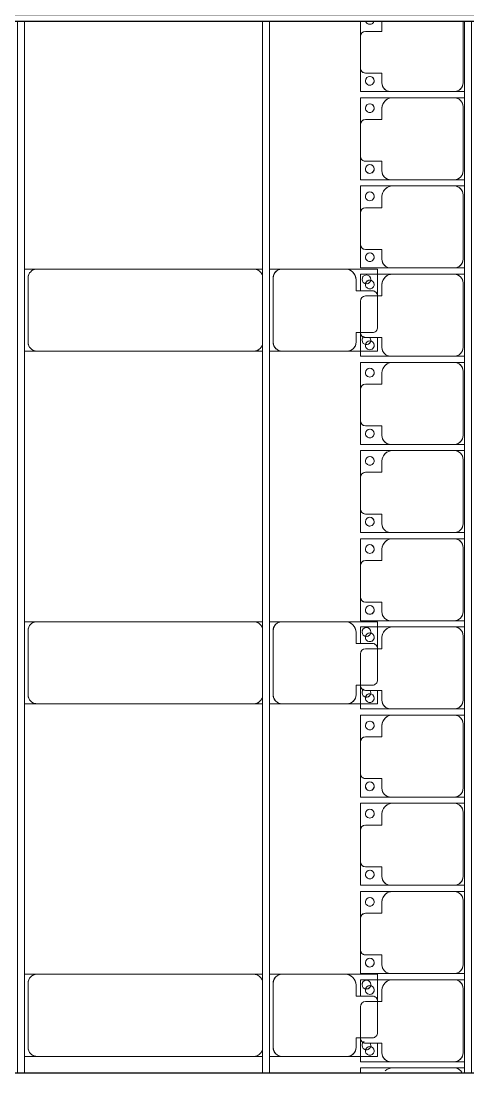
# Model space of a CAD drawing. Header units: millimetres. Extents: x -248177 to 167033, y 156986 to 268923.
# Drawn here: x -171373 to -168838, y 196419 to 202383 of the extents above; entities that cross this region are included whole.
import ezdxf

# ---------------------------------------------------------------- set-up
doc = ezdxf.new("R2010")
doc.units = ezdxf.units.MM
for name, color, linetype, lineweight in [('A-DETL-MBND', 5, 'Continuous', 9), ('A-GENM', 13, 'Continuous', 9), ('S-BEAM', 12, 'Continuous', 9)]:
    doc.layers.add(name, color=color, linetype=linetype, lineweight=lineweight)

# ---------------------------------------------------------------- blocks, each defined once
blk = doc.blocks.new('Dải phao đi lại kèm đỡ invester - DẢI PHAO ĐI LẠI-18009-BỐ TRÍ KHUNG KẾT CẤU BÈ PIN 02')
at = {"layer": 'A-DETL-MBND', "color": 8}
for p, q in [((32173.4, -729.7), (31826.3, -729.7)), ((32223.4, -721.8), (32223.4, -779.7)), ((32223.4, -721.8), (32223.4, -779.7)), ((32258.4, -779.7), (32258.4, -721.8)), ((32258.4, -779.7), (32258.4, -721.8)), ((32673.4, -729.7), (32308.4, -729.7)), ((32723.4, -721.8), (32723.4, -779.7)), ((32723.4, -721.8), (32723.4, -779.7)), ((32758.4, -779.7), (32758.4, -721.8)), ((32758.4, -779.7), (32758.4, -721.8)), ((33173.4, -729.7), (32808.4, -729.7)), ((33223.4, -721.8), (33223.4, -779.7)), ((33223.4, -721.8), (33223.4, -779.7)), ((33258.4, -779.7), (33258.4, -721.8)), ((33258.4, -779.7), (33258.4, -721.8)), ((33673.4, -729.7), (33308.4, -729.7)), ((33723.4, -721.8), (33723.4, -779.7)), ((33723.4, -721.8), (33723.4, -779.7)), ((33758.4, -779.7), (33758.4, -721.8)), ((33758.4, -779.7), (33758.4, -721.8)), ((34173.4, -729.7), (33808.4, -729.7)), ((34223.4, -721.8), (34223.4, -779.7)), ((34223.4, -721.8), (34223.4, -779.7)), ((34258.4, -779.7), (34258.4, -721.8)), ((34258.4, -779.7), (34258.4, -721.8)), ((34673.4, -729.7), (34308.4, -729.7)), ((34723.4, -721.8), (34723.4, -779.7)), ((34723.4, -721.8), (34723.4, -779.7)), ((34758.4, -779.7), (34758.4, -721.8)), ((34758.4, -779.7), (34758.4, -721.8)), ((35173.4, -729.7), (34808.4, -729.7)), ((35223.4, -721.8), (35223.4, -779.7)), ((35223.4, -721.8), (35223.4, -779.7)), ((35258.4, -779.7), (35258.4, -721.8)), ((35258.4, -779.7), (35258.4, -721.8)), ((35673.4, -729.7), (35308.4, -729.7)), ((35723.4, -721.8), (35723.4, -779.7)), ((35723.4, -721.8), (35723.4, -779.7)), ((35758.4, -779.7), (35758.4, -721.8)), ((35758.4, -779.7), (35758.4, -721.8)), ((36173.4, -729.7), (35808.4, -729.7)), ((36223.4, -721.8), (36223.4, -779.7)), ((36223.4, -721.8), (36223.4, -779.7)), ((36258.4, -779.7), (36258.4, -721.8)), ((36258.4, -779.7), (36258.4, -721.8)), ((36673.4, -729.7), (36308.4, -729.7)), ((36723.4, -721.8), (36723.4, -779.7)), ((36723.4, -721.8), (36723.4, -779.7)), ((36758.4, -779.7), (36758.4, -721.8)), ((36758.4, -779.7), (36758.4, -721.8)), ((37173.4, -729.7), (36808.4, -729.7)), ((37223.4, -721.8), (37223.4, -779.7)), ((37223.4, -721.8), (37223.4, -779.7)), ((37258.4, -779.7), (37258.4, -721.8)), ((37258.4, -779.7), (37258.4, -721.8)), ((37673.4, -729.7), (37308.4, -729.7)), ((37723.4, -721.8), (37723.4, -779.7)), ((37723.4, -721.8), (37723.4, -779.7)), ((37758.4, -779.7), (37758.4, -721.8)), ((37758.4, -779.7), (37758.4, -721.8)), ((32223.4, -1139.7), (32223.4, -779.7)), ((32258.4, -779.7), (32258.4, -1129.7)), ((32723.4, -1139.7), (32723.4, -779.7)), ((32758.4, -779.7), (32758.4, -1129.7)), ((33223.4, -1139.7), (33223.4, -779.7)), ((33258.4, -779.7), (33258.4, -1129.7)), ((33723.4, -1139.7), (33723.4, -779.7)), ((33758.4, -779.7), (33758.4, -1129.7)), ((34223.4, -1139.7), (34223.4, -779.7)), ((34258.4, -779.7), (34258.4, -1129.7)), ((34723.4, -1139.7), (34723.4, -779.7)), ((34758.4, -779.7), (34758.4, -1129.7)), ((35223.4, -1139.7), (35223.4, -779.7)), ((35258.4, -779.7), (35258.4, -1129.7)), ((35723.4, -1139.7), (35723.4, -779.7)), ((35758.4, -779.7), (35758.4, -1129.7)), ((36223.4, -1139.7), (36223.4, -779.7)), ((36258.4, -779.7), (36258.4, -1129.7)), ((36723.4, -1139.7), (36723.4, -779.7)), ((36758.4, -779.7), (36758.4, -1129.7)), ((37223.4, -1139.7), (37223.4, -779.7)), ((37258.4, -779.7), (37258.4, -1129.7)), ((37723.4, -1139.7), (37723.4, -779.7)), ((37758.4, -779.7), (37758.4, -1129.7)), ((32258.4, -1312.2), (32258.4, -1129.7)), ((32258.4, -1129.7), (32258.4, -1312.2)), ((32758.4, -1312.2), (32758.4, -1129.7)), ((32758.4, -1129.7), (32758.4, -1312.2)), ((33258.4, -1312.2), (33258.4, -1129.7)), ((33258.4, -1129.7), (33258.4, -1216.3)), ((33758.4, -1312.2), (33758.4, -1129.7)), ((33758.4, -1129.7), (33758.4, -1312.2)), ((34258.4, -1312.2), (34258.4, -1129.7)), ((34258.4, -1129.7), (34258.4, -1312.2)), ((34758.4, -1312.2), (34758.4, -1129.7)), ((34758.4, -1129.7), (34758.4, -1312.2)), ((35258.4, -1312.2), (35258.4, -1129.7)), ((35258.4, -1129.7), (35258.4, -1216.3)), ((35758.4, -1312.2), (35758.4, -1129.7)), ((35758.4, -1129.7), (35758.4, -1312.2)), ((36258.4, -1312.2), (36258.4, -1129.7)), ((36258.4, -1129.7), (36258.4, -1312.2)), ((36758.4, -1312.2), (36758.4, -1129.7)), ((36758.4, -1129.7), (36758.4, -1312.2)), ((37258.4, -1312.2), (37258.4, -1129.7)), ((37258.4, -1129.7), (37258.4, -1216.4)), ((37758.4, -1312.2), (37758.4, -1129.7)), ((37758.4, -1129.7), (37758.4, -1312.2)), ((31826.3, -1189.7), (31881.8, -1189.7)), ((31881.8, -1189.7), (31881.8, -1282.2)), ((32118.2, -1282.2), (32118.2, -1189.7)), ((32118.2, -1189.7), (32173.4, -1189.7)), ((32223.4, -1139.7), (32223.4, -1312.2)), ((32223.4, -1312.2), (32223.4, -1139.7)), ((32318.4, -1189.7), (32381.8, -1189.7)), ((32381.8, -1189.7), (32381.8, -1282.2)), ((32618.2, -1282.2), (32618.2, -1189.7)), ((32618.2, -1189.7), (32673.4, -1189.7)), ((32723.4, -1139.7), (32723.4, -1312.2)), ((32723.4, -1312.2), (32723.4, -1139.7)), ((32818.4, -1189.7), (32881.8, -1189.7)), ((32881.8, -1189.7), (32881.8, -1282.2)), ((33118.2, -1282.2), (33118.2, -1189.7)), ((33118.2, -1189.7), (33173.4, -1189.7)), ((33223.4, -1139.7), (33223.4, -1312.2)), ((33223.4, -1312.2), (33223.4, -1139.7)), ((33318.4, -1189.7), (33381.8, -1189.7)), ((33381.8, -1189.7), (33381.8, -1282.2)), ((33618.2, -1282.2), (33618.2, -1189.7)), ((33618.2, -1189.7), (33673.4, -1189.7)), ((33723.4, -1139.7), (33723.4, -1312.2)), ((33723.4, -1312.2), (33723.4, -1139.7)), ((33818.4, -1189.7), (33881.8, -1189.7)), ((33881.8, -1189.7), (33881.8, -1282.2)), ((34118.2, -1282.2), (34118.2, -1189.7)), ((34118.2, -1189.7), (34173.4, -1189.7)), ((34223.4, -1139.7), (34223.4, -1312.2)), ((34223.4, -1312.2), (34223.4, -1139.7)), ((34318.4, -1189.7), (34381.8, -1189.7)), ((34381.8, -1189.7), (34381.8, -1282.2)), ((34618.2, -1282.2), (34618.2, -1189.7)), ((34618.2, -1189.7), (34673.4, -1189.7)), ((34723.4, -1139.7), (34723.4, -1312.2)), ((34723.4, -1312.2), (34723.4, -1139.7)), ((34818.4, -1189.7), (34881.8, -1189.7)), ((34881.8, -1189.7), (34881.8, -1282.2)), ((35118.2, -1282.2), (35118.2, -1189.7)), ((35118.2, -1189.7), (35173.4, -1189.7)), ((35223.4, -1139.7), (35223.4, -1312.2)), ((35223.4, -1312.2), (35223.4, -1139.7)), ((35318.4, -1189.7), (35381.8, -1189.7)), ((35381.8, -1189.7), (35381.8, -1282.2)), ((35618.2, -1282.2), (35618.2, -1189.7)), ((35618.2, -1189.7), (35673.4, -1189.7)), ((35723.4, -1139.7), (35723.4, -1312.2)), ((35723.4, -1312.2), (35723.4, -1139.7)), ((35818.4, -1189.7), (35881.8, -1189.7)), ((35881.8, -1189.7), (35881.8, -1282.2)), ((36118.2, -1282.2), (36118.2, -1189.7)), ((36118.2, -1189.7), (36173.4, -1189.7)), ((36223.4, -1139.7), (36223.4, -1312.2)), ((36223.4, -1312.2), (36223.4, -1139.7)), ((36318.4, -1189.7), (36381.8, -1189.7)), ((36381.8, -1189.7), (36381.8, -1282.2)), ((36618.2, -1282.2), (36618.2, -1189.7)), ((36618.2, -1189.7), (36673.4, -1189.7)), ((36723.4, -1139.7), (36723.4, -1312.2)), ((36723.4, -1312.2), (36723.4, -1139.7)), ((36818.4, -1189.7), (36881.8, -1189.7)), ((36881.8, -1189.7), (36881.8, -1282.2)), ((37118.2, -1282.2), (37118.2, -1189.7)), ((37118.2, -1189.7), (37173.4, -1189.7)), ((37223.4, -1139.7), (37223.4, -1312.2)), ((37223.4, -1312.2), (37223.4, -1139.7)), ((37318.4, -1189.7), (37381.8, -1189.7)), ((37381.8, -1189.7), (37381.8, -1282.2)), ((37618.2, -1282.2), (37618.2, -1189.7)), ((37618.2, -1189.7), (37673.4, -1189.7)), ((37723.4, -1139.7), (37723.4, -1312.2)), ((37723.4, -1312.2), (37723.4, -1139.7)), ((33258.4, -1233.3), (33258.4, -1269)), ((35258.4, -1233.9), (35258.4, -1270.6)), ((37258.4, -1234.4), (37258.4, -1272.2)), ((37258.4, -1300.5), (37258.4, -1311.5)), ((31911.8, -1312.2), (31826.3, -1312.2)), ((31826.3, -1312.2), (31911.8, -1312.2)), ((31911.8, -1312.2), (32088.2, -1312.2)), ((32223.4, -1312.2), (32088.2, -1312.2)), ((32088.2, -1312.2), (32223.4, -1312.2)), ((32411.8, -1312.2), (32258.4, -1312.2)), ((32258.4, -1312.2), (32411.8, -1312.2)), ((32411.8, -1312.2), (32588.2, -1312.2)), ((32723.4, -1312.2), (32588.2, -1312.2)), ((32588.2, -1312.2), (32723.4, -1312.2)), ((32911.8, -1312.2), (32758.4, -1312.2)), ((32758.4, -1312.2), (32911.8, -1312.2)), ((32911.8, -1312.2), (33088.2, -1312.2)), ((33223.4, -1312.2), (33088.2, -1312.2)), ((33088.2, -1312.2), (33223.4, -1312.2)), ((33353, -1312.2), (33258.4, -1312.2)), ((33284, -1312.2), (33296.9, -1312.2)), ((33318.3, -1312.2), (33333.8, -1312.2)), ((33411.8, -1312.2), (33588.2, -1312.2)), ((33723.4, -1312.2), (33589.5, -1312.2)), ((33598.6, -1312.2), (33615.8, -1312.2)), ((33631.9, -1312.2), (33645.3, -1312.2)), ((33693.6, -1312.2), (33723.4, -1312.2)), ((33911.8, -1312.2), (33758.4, -1312.2)), ((33758.4, -1312.2), (33911.8, -1312.2)), ((33911.8, -1312.2), (34088.2, -1312.2)), ((34223.4, -1312.2), (34088.2, -1312.2)), ((34088.2, -1312.2), (34223.4, -1312.2)), ((34411.8, -1312.2), (34258.4, -1312.2)), ((34258.4, -1312.2), (34411.8, -1312.2)), ((34411.8, -1312.2), (34588.2, -1312.2)), ((34723.4, -1312.2), (34588.2, -1312.2)), ((34588.2, -1312.2), (34714.3, -1312.2)), ((34911.8, -1312.2), (34758.4, -1312.2)), ((34758.4, -1312.2), (34911.8, -1312.2)), ((34911.8, -1312.2), (35088.2, -1312.2)), ((35223.4, -1312.2), (35088.2, -1312.2)), ((35088.2, -1312.2), (35223.4, -1312.2)), ((35352.2, -1312.2), (35258.4, -1312.2)), ((35283.1, -1312.2), (35296.1, -1312.2)), ((35317.5, -1312.2), (35333, -1312.2)), ((35411.8, -1312.2), (35588.2, -1312.2)), ((35723.4, -1312.2), (35588.6, -1312.2)), ((35597.8, -1312.2), (35611.8, -1312.2)), ((35631, -1312.2), (35644.4, -1312.2)), ((35692.8, -1312.2), (35723.4, -1312.2)), ((35911.8, -1312.2), (35758.4, -1312.2)), ((35758.4, -1312.2), (35911.8, -1312.2)), ((35911.8, -1312.2), (36088.2, -1312.2)), ((36223.4, -1312.2), (36088.2, -1312.2)), ((36088.2, -1312.2), (36223.4, -1312.2)), ((36411.8, -1312.2), (36258.4, -1312.2)), ((36258.4, -1312.2), (36411.8, -1312.2)), ((36411.8, -1312.2), (36588.2, -1312.2)), ((36723.4, -1312.2), (36588.2, -1312.2)), ((36588.2, -1312.2), (36723.4, -1312.2)), ((36911.8, -1312.2), (36758.4, -1312.2)), ((36758.4, -1312.2), (36911.8, -1312.2)), ((36911.8, -1312.2), (37088.2, -1312.2)), ((37223.4, -1312.2), (37088.2, -1312.2)), ((37088.2, -1312.2), (37223.4, -1312.2)), ((37351.4, -1312.2), (37258.4, -1312.2)), ((37282.3, -1312.2), (37295.2, -1312.2)), ((37316.7, -1312.2), (37332.2, -1312.2)), ((37411.8, -1312.2), (37588.2, -1312.2)), ((37723.4, -1312.2), (37588.2, -1312.2)), ((37597, -1312.2), (37614.1, -1312.2)), ((37630.2, -1312.2), (37643.6, -1312.2)), ((37692, -1312.2), (37723.4, -1312.2)), ((37786.3, -1312.2), (37758.4, -1312.2)), ((37758.4, -1312.2), (37786.3, -1312.2))]:
    blk.add_line(p, q, dxfattribs=at)
for centre, radius, start, end in [((32173.4, -779.7), 50, 360, 90), ((32173.4, -779.7), 50, 15, 90), ((32308.4, -779.7), 50, 90, 180), ((32308.4, -779.7), 50, 90, 165), ((32673.4, -779.7), 50, 0, 90), ((32673.4, -779.7), 50, 15, 90), ((32808.4, -779.7), 50, 90, 180), ((32808.4, -779.7), 50, 90, 165), ((33173.4, -779.7), 50, 360, 90), ((33173.4, -779.7), 50, 15, 90), ((33308.4, -779.7), 50, 90, 180), ((33308.4, -779.7), 50, 90, 165), ((33673.4, -779.7), 50, 360, 90), ((33673.4, -779.7), 50, 15, 90), ((33808.4, -779.7), 50, 90, 180), ((33808.4, -779.7), 50, 90, 165), ((34173.4, -779.7), 50, 0, 90), ((34173.4, -779.7), 50, 15, 90), ((34308.4, -779.7), 50, 90, 180), ((34308.4, -779.7), 50, 90, 165), ((34673.4, -779.7), 50, 0, 90), ((34673.4, -779.7), 50, 15, 90), ((34808.4, -779.7), 50, 90, 180), ((34808.4, -779.7), 50, 90, 165), ((35173.4, -779.7), 50, 360, 90), ((35173.4, -779.7), 50, 15, 90), ((35308.4, -779.7), 50, 90, 180), ((35308.4, -779.7), 50, 90, 165), ((35673.4, -779.7), 50, 360, 90), ((35673.4, -779.7), 50, 15, 90), ((35808.4, -779.7), 50, 90, 180), ((35808.4, -779.7), 50, 90, 165), ((36173.4, -779.7), 50, 360, 90), ((36173.4, -779.7), 50, 15, 90), ((36308.4, -779.7), 50, 90, 180), ((36308.4, -779.7), 50, 90, 165), ((36673.4, -779.7), 50, 360, 90), ((36673.4, -779.7), 50, 15, 90), ((36808.4, -779.7), 50, 90, 180), ((36808.4, -779.7), 50, 90, 165), ((37173.4, -779.7), 50, 360, 90), ((37173.4, -779.7), 50, 15, 90), ((37308.4, -779.7), 50, 90, 180), ((37308.4, -779.7), 50, 90, 165), ((37673.4, -779.7), 50, 360, 90), ((37673.4, -779.7), 50, 15, 90), ((37808.4, -779.7), 50, 120, 180), ((37808.4, -779.7), 50, 120, 165), ((32318.4, -1129.7), 60, 180, 270), ((32818.4, -1129.7), 60, 180, 270), ((33318.4, -1129.7), 60, 180, 270), ((33818.4, -1129.7), 60, 180, 270), ((34318.4, -1129.7), 60, 180, 270), ((34818.4, -1129.7), 60, 180, 270), ((35318.4, -1129.7), 60, 180, 270), ((35818.4, -1129.7), 60, 180, 270), ((36318.4, -1129.7), 60, 180, 270), ((36818.4, -1129.7), 60, 180, 270), ((37318.4, -1129.7), 60, 180, 270), ((37818.4, -1129.7), 60, 180, 225), ((32173.4, -1139.7), 50, 270, 360), ((32173.4, -1139.7), 50, 270, 345), ((32318.4, -1129.7), 60, 210, 270), ((32673.4, -1139.7), 50, 270, 0), ((32673.4, -1139.7), 50, 270, 345), ((32818.4, -1129.7), 60, 210, 270), ((33173.4, -1139.7), 50, 270, 360), ((33173.4, -1139.7), 50, 270, 345), ((33318.4, -1129.7), 60, 210, 270), ((33673.4, -1139.7), 50, 270, 360), ((33673.4, -1139.7), 50, 270, 345), ((33818.4, -1129.7), 60, 210, 268.37263), ((34173.4, -1139.7), 50, 270, 0), ((34173.4, -1139.7), 50, 270, 345), ((34318.4, -1129.7), 60, 210, 270), ((34673.4, -1139.7), 50, 270, 360), ((34673.4, -1139.7), 50, 270, 345), ((34818.4, -1129.7), 60, 210, 270), ((35173.4, -1139.7), 50, 270, 360), ((35173.4, -1139.7), 50, 270, 345), ((35318.4, -1129.7), 60, 210, 270), ((35673.4, -1139.7), 50, 270, 0), ((35673.4, -1139.7), 50, 270, 345), ((35818.4, -1129.7), 60, 210, 270), ((36173.4, -1139.7), 50, 270, 0), ((36173.4, -1139.7), 50, 270, 345), ((36318.4, -1129.7), 60, 210, 270), ((36673.4, -1139.7), 50, 270, 0), ((36673.4, -1139.7), 50, 270, 345), ((36818.4, -1129.7), 60, 210, 270), ((37173.4, -1139.7), 50, 270, 360), ((37173.4, -1139.7), 50, 270, 345), ((37318.4, -1129.7), 60, 210, 270), ((37673.4, -1139.7), 50, 270, 0), ((37673.4, -1139.7), 50, 270, 345), ((37818.4, -1129.7), 60, 210, 225), ((31816.8, -1258.6), 25, 285, 75), ((31816.8, -1258.6), 25, 60, 75), ((31816.8, -1258.6), 25, 285, 30), ((32161.8, -1258.6), 25, 90, 270), ((32161.8, -1258.6), 25, 90, 165), ((32161.8, -1258.6), 25, 270, 90), ((32161.8, -1258.6), 25, 15, 90), ((32316.8, -1258.6), 25, 90, 270), ((32316.8, -1258.6), 25, 90, 165), ((32316.8, -1258.6), 25, 270, 90), ((32316.8, -1258.6), 25, 60, 90), ((32316.8, -1258.6), 25, 270, 30), ((32661.8, -1258.6), 25, 90, 270), ((32661.8, -1258.6), 25, 90, 165), ((32661.8, -1258.6), 25, 270, 90), ((32661.8, -1258.6), 25, 15, 90), ((32816.8, -1258.6), 25, 90, 270), ((32816.8, -1258.6), 25, 90, 165), ((32816.8, -1258.6), 25, 270, 90), ((32816.8, -1258.6), 25, 60, 90), ((32816.8, -1258.6), 25, 270, 30), ((33161.8, -1258.6), 25, 90, 270), ((33161.8, -1258.6), 25, 90, 165), ((33161.8, -1258.6), 25, 270, 90), ((33161.8, -1258.6), 25, 15, 90), ((33316.8, -1258.6), 25, 90, 270), ((33316.8, -1258.6), 25, 270, 90), ((33316.8, -1258.6), 25, 15, 30), ((33661.8, -1258.6), 25, 90, 270), ((33661.8, -1258.6), 25, 270, 90), ((33661.8, -1258.6), 25, 45, 75), ((33816.8, -1258.6), 25, 90, 270), ((33816.8, -1258.6), 25, 90, 165), ((33816.8, -1258.6), 25, 270, 90), ((33816.8, -1258.6), 25, 60, 90), ((33816.8, -1258.6), 25, 270, 30), ((34161.8, -1258.6), 25, 90, 270), ((34161.8, -1258.6), 25, 90, 165), ((34161.8, -1258.6), 25, 270, 90), ((34161.8, -1258.6), 25, 15, 90), ((34316.8, -1258.6), 25, 90, 270), ((34316.8, -1258.6), 25, 90, 165), ((34316.8, -1258.6), 25, 270, 90), ((34316.8, -1258.6), 25, 60, 90), ((34316.8, -1258.6), 25, 270, 30), ((34661.8, -1258.6), 25, 90, 270), ((34661.8, -1258.6), 25, 90, 165), ((34661.8, -1258.6), 25, 270, 90), ((34661.8, -1258.6), 25, 15, 90), ((34816.8, -1258.6), 25, 90, 270), ((34816.8, -1258.6), 25, 90, 165), ((34816.8, -1258.6), 25, 270, 90), ((34816.8, -1258.6), 25, 60, 90), ((34816.8, -1258.6), 25, 270, 30), ((35161.8, -1258.6), 25, 90, 270), ((35161.8, -1258.6), 25, 90, 165), ((35161.8, -1258.6), 25, 270, 90), ((35161.8, -1258.6), 25, 15, 90), ((35316.8, -1258.6), 25, 90, 270), ((35316.8, -1258.6), 25, 270, 90), ((35316.8, -1258.6), 25, 15, 30), ((35661.8, -1258.6), 25, 90, 270), ((35661.8, -1258.6), 25, 270, 90), ((35661.8, -1258.6), 25, 45, 75), ((35816.8, -1258.6), 25, 90, 270), ((35816.8, -1258.6), 25, 90, 165), ((35816.8, -1258.6), 25, 270, 90), ((35816.8, -1258.6), 25, 60, 90), ((35816.8, -1258.6), 25, 270, 30), ((36161.8, -1258.6), 25, 90, 270), ((36161.8, -1258.6), 25, 90, 165), ((36161.8, -1258.6), 25, 270, 90), ((36161.8, -1258.6), 25, 15, 90), ((36316.8, -1258.6), 25, 90, 270), ((36316.8, -1258.6), 25, 90, 165), ((36316.8, -1258.6), 25, 270, 90), ((36316.8, -1258.6), 25, 60, 90), ((36316.8, -1258.6), 25, 270, 30), ((36661.8, -1258.6), 25, 90, 270), ((36661.8, -1258.6), 25, 90, 165), ((36661.8, -1258.6), 25, 270, 90), ((36661.8, -1258.6), 25, 15, 90), ((36816.8, -1258.6), 25, 90, 270), ((36816.8, -1258.6), 25, 90, 165), ((36816.8, -1258.6), 25, 270, 90), ((36816.8, -1258.6), 25, 60, 90), ((36816.8, -1258.6), 25, 270, 30), ((37161.8, -1258.6), 25, 90, 270), ((37161.8, -1258.6), 25, 90, 165), ((37161.8, -1258.6), 25, 270, 90), ((37161.8, -1258.6), 25, 15, 90), ((37316.8, -1258.6), 25, 90, 270), ((37316.8, -1258.6), 25, 270, 90), ((37316.8, -1258.6), 25, 15, 30), ((37661.8, -1258.6), 25, 90, 270), ((37661.8, -1258.6), 25, 270, 90), ((37661.8, -1258.6), 25, 45, 90), ((31911.8, -1282.2), 30, 180, 270), ((31911.8, -1282.2), 30, 195, 225), ((31911.8, -1282.2), 30, 195, 255), ((31911.8, -1282.2), 30, 195, 225), ((32088.2, -1282.2), 30, 270, 0), ((32088.2, -1282.2), 30, 285, 345), ((32088.2, -1282.2), 30, 285, 300), ((32088.2, -1282.2), 30, 285, 300), ((32088.2, -1282.2), 30, 315, 345), ((32088.2, -1282.2), 30, 315, 345), ((32161.8, -1258.6), 25, 180, 270), ((32161.8, -1258.6), 25, 270, 0), ((32316.8, -1258.6), 25, 180, 270), ((32411.8, -1282.2), 30, 180, 270), ((32411.8, -1282.2), 30, 195, 225), ((32411.8, -1282.2), 30, 195, 255), ((32411.8, -1282.2), 30, 195, 225), ((32588.2, -1282.2), 30, 270, 0), ((32588.2, -1282.2), 30, 285, 345), ((32588.2, -1282.2), 30, 285, 300), ((32588.2, -1282.2), 30, 285, 300), ((32588.2, -1282.2), 30, 315, 345), ((32588.2, -1282.2), 30, 315, 345), ((32661.8, -1258.6), 25, 180, 270), ((32661.8, -1258.6), 25, 270, 0), ((32816.8, -1258.6), 25, 180, 270), ((32911.8, -1282.2), 30, 180, 270), ((32911.8, -1282.2), 30, 195, 225), ((32911.8, -1282.2), 30, 195, 255), ((32911.8, -1282.2), 30, 195, 225), ((33088.2, -1282.2), 30, 270, 360), ((33088.2, -1282.2), 30, 285, 345), ((33088.2, -1282.2), 30, 285, 300), ((33088.2, -1282.2), 30, 285, 300), ((33088.2, -1282.2), 30, 315, 345), ((33088.2, -1282.2), 30, 315, 345), ((33161.8, -1258.6), 25, 180, 270), ((33161.8, -1258.6), 25, 270, 0), ((33316.8, -1258.6), 25, 180, 255), ((33411.8, -1282.2), 30, 180, 270), ((33588.2, -1282.2), 30, 270, 0), ((33588.2, -1282.2), 30, 285, 345), ((33588.2, -1282.2), 30, 315, 345), ((33588.2, -1282.2), 30, 315, 345), ((33661.8, -1258.6), 25, 180, 255), ((33816.8, -1258.6), 25, 180, 269.79486), ((33911.8, -1282.2), 30, 180, 270), ((33911.8, -1282.2), 30, 195, 225), ((33911.8, -1282.2), 30, 195, 255), ((33911.8, -1282.2), 30, 195, 225), ((34088.2, -1282.2), 30, 270, 360), ((34088.2, -1282.2), 30, 285, 345), ((34088.2, -1282.2), 30, 285, 300), ((34088.2, -1282.2), 30, 285, 300), ((34088.2, -1282.2), 30, 315, 345), ((34088.2, -1282.2), 30, 315, 345), ((34161.8, -1258.6), 25, 180, 270), ((34161.8, -1258.6), 25, 270, 0), ((34316.8, -1258.6), 25, 180, 270), ((34411.8, -1282.2), 30, 180, 270), ((34411.8, -1282.2), 30, 195, 225), ((34411.8, -1282.2), 30, 195, 255), ((34411.8, -1282.2), 30, 195, 225), ((34588.2, -1282.2), 30, 270, 360), ((34588.2, -1282.2), 30, 285, 345), ((34588.2, -1282.2), 30, 285, 300), ((34588.2, -1282.2), 30, 285, 300), ((34588.2, -1282.2), 30, 315, 345), ((34588.2, -1282.2), 30, 315, 345), ((34661.8, -1258.6), 25, 180, 270), ((34661.8, -1258.6), 25, 270, 0), ((34816.8, -1258.6), 25, 180, 270), ((34911.8, -1282.2), 30, 180, 270), ((34911.8, -1282.2), 30, 195, 225), ((34911.8, -1282.2), 30, 195, 255), ((34911.8, -1282.2), 30, 195, 225), ((35088.2, -1282.2), 30, 270, 360), ((35088.2, -1282.2), 30, 285, 345), ((35088.2, -1282.2), 30, 285, 300), ((35088.2, -1282.2), 30, 285, 300), ((35088.2, -1282.2), 30, 315, 345), ((35088.2, -1282.2), 30, 315, 345), ((35161.8, -1258.6), 25, 180, 270), ((35161.8, -1258.6), 25, 270, 0), ((35316.8, -1258.6), 25, 180, 255), ((35411.8, -1282.2), 30, 180, 270), ((35588.2, -1282.2), 30, 270, 0), ((35588.2, -1282.2), 30, 285, 345), ((35588.2, -1282.2), 30, 322.32556, 345), ((35588.2, -1282.2), 30, 322.32556, 345), ((35661.8, -1258.6), 25, 180, 255), ((35816.8, -1258.6), 25, 180, 270), ((35911.8, -1282.2), 30, 180, 270), ((35911.8, -1282.2), 30, 195, 225), ((35911.8, -1282.2), 30, 195, 255), ((35911.8, -1282.2), 30, 195, 225), ((36088.2, -1282.2), 30, 270, 0), ((36088.2, -1282.2), 30, 285, 345), ((36088.2, -1282.2), 30, 285, 300), ((36088.2, -1282.2), 30, 285, 300), ((36088.2, -1282.2), 30, 315, 345), ((36088.2, -1282.2), 30, 315, 345), ((36161.8, -1258.6), 25, 180, 270), ((36161.8, -1258.6), 25, 270, 360), ((36316.8, -1258.6), 25, 180, 270), ((36411.8, -1282.2), 30, 180, 270), ((36411.8, -1282.2), 30, 195, 225), ((36411.8, -1282.2), 30, 195, 255), ((36411.8, -1282.2), 30, 195, 225), ((36588.2, -1282.2), 30, 270, 360), ((36588.2, -1282.2), 30, 285, 345), ((36588.2, -1282.2), 30, 285, 300), ((36588.2, -1282.2), 30, 285, 300), ((36588.2, -1282.2), 30, 315, 345), ((36588.2, -1282.2), 30, 315, 345), ((36661.8, -1258.6), 25, 180, 270), ((36661.8, -1258.6), 25, 270, 0), ((36816.8, -1258.6), 25, 180, 270), ((36911.8, -1282.2), 30, 180, 270), ((36911.8, -1282.2), 30, 195, 225), ((36911.8, -1282.2), 30, 195, 255), ((36911.8, -1282.2), 30, 195, 225), ((37088.2, -1282.2), 30, 270, 0), ((37088.2, -1282.2), 30, 285, 345), ((37088.2, -1282.2), 30, 285, 300), ((37088.2, -1282.2), 30, 285, 300), ((37088.2, -1282.2), 30, 315, 345), ((37088.2, -1282.2), 30, 315, 345), ((37161.8, -1258.6), 25, 180, 270), ((37161.8, -1258.6), 25, 270, 360), ((37316.8, -1258.6), 25, 180, 255), ((37411.8, -1282.2), 30, 180, 270), ((37588.2, -1282.2), 30, 270, 0), ((37588.2, -1282.2), 30, 285, 345), ((37588.2, -1282.2), 30, 315, 345), ((37588.2, -1282.2), 30, 315, 345), ((37661.8, -1258.6), 25, 180, 255)]:
    blk.add_arc(centre, radius, start, end, dxfattribs=at)
blk = doc.blocks.new('Dai phao do pin - DẢI PHAO ĐỠ PIN-V18-BỐ TRÍ KHUNG KẾT CẤU BÈ PIN 02')
at = {"layer": 'A-DETL-MBND', "color": 8}
for p, q in [((67079.7, 241.6), (67149.7, 241.6)), ((67079.7, 241.6), (67149.7, 241.6)), ((68380.3, 241.6), (67149.7, 241.6)), ((68380.3, 241.6), (68429.7, 241.6)), ((68380.3, 241.6), (68429.7, 241.6)), ((68469.7, 241.6), (68539.7, 241.6)), ((68469.7, 241.6), (68539.7, 241.6)), ((68899.7, 241.6), (68539.7, 241.6)), ((68899.7, 241.6), (69082.2, 241.6)), ((69082.2, 241.6), (68899.7, 241.6)), ((69082.2, 241.6), (69082.2, 88.2)), ((69082.2, 210), (69082.2, 241.6)), ((67099.7, 191.6), (67099.7, -173.4)), ((68489.7, 191.6), (68489.7, -173.4)), ((68959.7, 118.2), (68959.7, 181.6)), ((69052.2, 118.2), (68959.7, 118.2)), ((69082.2, -88.2), (69082.2, 88.2)), ((68959.7, -173.4), (68959.7, -118.2)), ((68959.7, -118.2), (69052.2, -118.2)), ((69082.2, -148.6), (69082.2, -223.4)), ((69082.2, -169.1), (69082.2, -156.3)), ((67149.7, -223.4), (67079.7, -223.4)), ((67149.7, -223.4), (67079.7, -223.4)), ((67149.7, -223.4), (68380.3, -223.4)), ((68429.7, -223.4), (68380.3, -223.4)), ((68429.7, -223.4), (68380.3, -223.4)), ((68539.7, -223.4), (68469.7, -223.4)), ((68539.7, -223.4), (68469.7, -223.4)), ((68539.7, -223.4), (68909.7, -223.4)), ((69082.2, -223.4), (68909.7, -223.4)), ((68909.7, -223.4), (68986.7, -223.4)), ((68998.4, -223.4), (69033.1, -223.4))]:
    blk.add_line(p, q, dxfattribs=at)
for centre, radius, start, end in [((67149.7, 191.6), 50, 90, 180), ((67149.7, 191.6), 50, 105, 135), ((68380.3, 191.6), 50, 15, 90), ((68380.3, 191.6), 50, 60, 90), ((68539.7, 191.6), 50, 90, 180), ((68539.7, 191.6), 50, 105, 180), ((68899.7, 181.6), 60, 0, 90), ((67149.7, 191.6), 50, 150, 180), ((68380.3, 191.6), 50, 15, 30), ((68899.7, 181.6), 60, 0, 60), ((69018.6, 183.2), 25, 0, 180), ((69018.6, 183.2), 25, 180, 360), ((69018.6, 183.2), 25, 135, 165), ((69018.6, 183.2), 25, 255, 345), ((69052.2, 88.2), 30, 0, 90), ((69052.2, 88.2), 30, 15, 75), ((69052.2, -88.2), 30, 270, 0), ((67149.7, -173.4), 50, 180, 270), ((67149.7, -173.4), 50, 180, 210), ((68539.7, -173.4), 50, 180, 270), ((68539.7, -173.4), 50, 180, 255), ((68909.7, -173.4), 50, 270, 0), ((68909.7, -173.4), 50, 285, 0), ((69018.6, -161.8), 25, 120, 180), ((69018.6, -161.8), 25, 180, 360), ((69018.6, -161.8), 25, 120, 150), ((69018.6, -161.8), 25, 255, 345), ((69018.6, -161.8), 25, 360, 30), ((67149.7, -173.4), 50, 240, 270), ((68380.3, -173.4), 50, 270, 345), ((68380.3, -173.4), 50, 285, 300), ((68380.3, -173.4), 50, 330, 345)]:
    blk.add_arc(centre, radius, start, end, dxfattribs=at)
blk = doc.blocks.new('Dai phao do pin - DẢI PHAO ĐỠ PIN-V19-BỐ TRÍ KHUNG KẾT CẤU BÈ PIN 02')
at = {"layer": 'A-DETL-MBND', "color": 8}
for p, q in [((67079.7, 241.6), (67149.7, 241.6)), ((67079.7, 241.6), (67149.7, 241.6)), ((68380.3, 241.6), (67149.7, 241.6)), ((68380.3, 241.6), (68429.7, 241.6)), ((68380.3, 241.6), (68429.7, 241.6)), ((68469.7, 241.6), (68539.7, 241.6)), ((68469.7, 241.6), (68539.7, 241.6)), ((68899.7, 241.6), (68539.7, 241.6)), ((68899.7, 241.6), (69082.2, 241.6)), ((69082.2, 241.6), (68899.7, 241.6)), ((69082.2, 241.6), (69082.2, 88.6)), ((69082.2, 210.8), (69082.2, 241.6)), ((67099.7, 191.6), (67099.7, -173.4)), ((68489.7, 191.6), (68489.7, -173.4)), ((68959.7, 118.2), (68959.7, 181.6)), ((69052.2, 118.2), (68959.7, 118.2)), ((69082.2, -88.2), (69082.2, 88.2)), ((68959.7, -173.4), (68959.7, -118.2)), ((68959.7, -118.2), (69052.2, -118.2)), ((69082.2, -147.8), (69082.2, -223.4)), ((69082.2, -168.3), (69082.2, -155.5)), ((67149.7, -223.4), (67079.7, -223.4)), ((67149.7, -223.4), (67079.7, -223.4)), ((67149.7, -223.4), (68380.3, -223.4)), ((68429.7, -223.4), (68380.3, -223.4)), ((68429.7, -223.4), (68380.3, -223.4)), ((68539.7, -223.4), (68469.7, -223.4)), ((68539.7, -223.4), (68469.7, -223.4)), ((68539.7, -223.4), (68909.7, -223.4)), ((69082.2, -223.4), (68909.7, -223.4)), ((68909.7, -223.4), (68986.6, -223.4)), ((68998, -223.4), (69031.7, -223.4))]:
    blk.add_line(p, q, dxfattribs=at)
for centre, radius, start, end in [((67149.7, 191.6), 50, 90, 180), ((67149.7, 191.6), 50, 105, 135), ((68380.3, 191.6), 50, 15, 90), ((68380.3, 191.6), 50, 60, 90), ((68539.7, 191.6), 50, 90, 180), ((68539.7, 191.6), 50, 105, 180), ((68899.7, 181.6), 60, 0, 90), ((67149.7, 191.6), 50, 150, 180), ((68380.3, 191.6), 50, 15, 30), ((68899.7, 181.6), 60, 0, 60), ((69018.6, 183.2), 25, 0, 180), ((69018.6, 183.2), 25, 180, 360), ((69018.6, 183.2), 25, 135, 165), ((69018.6, 183.2), 25, 255, 345), ((69052.2, 88.2), 30, 0, 90), ((69052.2, 88.2), 30, 15, 75), ((69052.2, -88.2), 30, 270, 0), ((67149.7, -173.4), 50, 180, 270), ((67149.7, -173.4), 50, 180, 210), ((68539.7, -173.4), 50, 180, 270), ((68539.7, -173.4), 50, 180, 255), ((68909.7, -173.4), 50, 270, 0), ((68909.7, -173.4), 50, 285, 0), ((69018.6, -161.8), 25, 124.43681, 180), ((69018.6, -161.8), 25, 180, 360), ((69018.6, -161.8), 25, 124.43681, 150), ((69018.6, -161.8), 25, 255, 345), ((69018.6, -161.8), 25, 360, 30), ((67149.7, -173.4), 50, 240, 270), ((68380.3, -173.4), 50, 270, 345), ((68380.3, -173.4), 50, 285, 300), ((68380.3, -173.4), 50, 330, 345)]:
    blk.add_arc(centre, radius, start, end, dxfattribs=at)
blk = doc.blocks.new('Dai phao do pin - DẢI PHAO ĐỠ PIN-V20-BỐ TRÍ KHUNG KẾT CẤU BÈ PIN 02')
at = {"layer": 'A-DETL-MBND', "color": 8}
for p, q in [((67079.7, 241.6), (67149.7, 241.6)), ((67079.7, 241.6), (67149.7, 241.6)), ((68380.3, 241.6), (67149.7, 241.6)), ((68380.3, 241.6), (68429.7, 241.6)), ((68380.3, 241.6), (68429.7, 241.6)), ((68469.7, 241.6), (68539.7, 241.6)), ((68469.7, 241.6), (68539.7, 241.6)), ((68899.7, 241.6), (68539.7, 241.6)), ((68899.7, 241.6), (69082.2, 241.6)), ((69082.2, 241.6), (68899.7, 241.6)), ((69082.2, 241.6), (69082.2, 89.5)), ((69082.2, 211.6), (69082.2, 241.6)), ((67099.7, 191.6), (67099.7, -173.4)), ((68489.7, 191.6), (68489.7, -173.4)), ((68959.7, 118.2), (68959.7, 181.6)), ((69052.2, 118.2), (68959.7, 118.2)), ((69082.2, -88.2), (69082.2, 88.2)), ((68959.7, -173.4), (68959.7, -118.2)), ((68959.7, -118.2), (69052.2, -118.2)), ((69082.2, -147), (69082.2, -223.4)), ((69082.2, -167.4), (69082.2, -154.7)), ((67149.7, -223.4), (67079.7, -223.4)), ((67149.7, -223.4), (67079.7, -223.4)), ((67149.7, -223.4), (68380.3, -223.4)), ((68429.7, -223.4), (68380.3, -223.4)), ((68429.7, -223.4), (68380.3, -223.4)), ((68539.7, -223.4), (68469.7, -223.4)), ((68539.7, -223.4), (68469.7, -223.4)), ((68539.7, -223.4), (68909.7, -223.4)), ((69082.2, -223.4), (68909.7, -223.4)), ((68909.7, -223.4), (68986.6, -223.4)), ((68997.7, -223.4), (69030.4, -223.4))]:
    blk.add_line(p, q, dxfattribs=at)
for centre, radius, start, end in [((67149.7, 191.6), 50, 90, 180), ((67149.7, 191.6), 50, 105, 135), ((68380.3, 191.6), 50, 15, 90), ((68380.3, 191.6), 50, 60, 90), ((68539.7, 191.6), 50, 90, 180), ((68539.7, 191.6), 50, 105, 180), ((68899.7, 181.6), 60, 0, 90), ((67149.7, 191.6), 50, 150, 180), ((68380.3, 191.6), 50, 15, 30), ((68899.7, 181.6), 60, 0, 60), ((69018.6, 183.2), 25, 0, 180), ((69018.6, 183.2), 25, 180, 360), ((69018.6, 183.2), 25, 135, 150), ((69018.6, 183.2), 25, 255, 345), ((69052.2, 88.2), 30, 0, 90), ((69052.2, 88.2), 30, 15, 75), ((69052.2, -88.2), 30, 270, 0), ((67149.7, -173.4), 50, 180, 270), ((67149.7, -173.4), 50, 180, 210), ((68539.7, -173.4), 50, 180, 270), ((68539.7, -173.4), 50, 180, 255), ((68909.7, -173.4), 50, 270, 0), ((68909.7, -173.4), 50, 285, 0), ((69018.6, -161.8), 25, 120, 180), ((69018.6, -161.8), 25, 180, 360), ((69018.6, -161.8), 25, 120, 150), ((69018.6, -161.8), 25, 255, 345), ((69018.6, -161.8), 25, 360, 30), ((67149.7, -173.4), 50, 240, 270), ((68380.3, -173.4), 50, 270, 345), ((68380.3, -173.4), 50, 285, 300), ((68380.3, -173.4), 50, 330, 345)]:
    blk.add_arc(centre, radius, start, end, dxfattribs=at)
blk = doc.blocks.new('Dầm C52 - Dầm C52-24593-BỐ TRÍ KHUNG KẾT CẤU BÈ PIN 02')
at = {"layer": 'S-BEAM', "color": 1}
for p, q in [((-16178.2, 20), (-10218.2, 20)), ((-10218.2, -20), (-16178.2, -20))]:
    blk.add_line(p, q, dxfattribs=at)
blk = doc.blocks.new('Dầm C52 - Hộp 40x60-16517-BỐ TRÍ KHUNG KẾT CẤU BÈ PIN 02')
at = {"layer": 'S-BEAM', "color": 3, "lineweight": 25}
for p, q in [((-109999.4, 20), (109999.4, 20)), ((109999.4, -20), (-109999.4, -20))]:
    blk.add_line(p, q, dxfattribs=at)
blk = doc.blocks.new('HOBANMONG_BEPIN 2_rvt-1-BỐ TRÍ KHUNG KẾT CẤU BÈ PIN 02')
at = {"layer": 'A-GENM', "lineweight": 9}
for name, p, rotation in [('Dải phao đi lại kèm đỡ invester - DẢI PHAO ĐI LẠI-18009-BỐ TRÍ KHUNG KẾT CẤU BÈ PIN 02', (-168136.4, 234206.3), 270.0007586098934), ('Dai phao do pin - DẢI PHAO ĐỠ PIN-V20-BỐ TRÍ KHUNG KẾT CẤU BÈ PIN 02', (-238432.4, 200734.1), 0.0007586094741477002), ('Dai phao do pin - DẢI PHAO ĐỠ PIN-V19-BỐ TRÍ KHUNG KẾT CẤU BÈ PIN 02', (-238432.4, 198735), 0.0007586094741477002), ('Dai phao do pin - DẢI PHAO ĐỠ PIN-V18-BỐ TRÍ KHUNG KẾT CẤU BÈ PIN 02', (-238432.4, 196735.8), 0.0007586094741477002)]:
    blk.add_blockref(name, p, dxfattribs=dict(at, rotation=rotation))
at = {"layer": 'S-BEAM', "lineweight": 9}
for name, p, rotation in [('Dầm C52 - Dầm C52-24593-BỐ TRÍ KHUNG KẾT CẤU BÈ PIN 02', (-171372.9, 212598.2), 90.00075860989138), ('Dầm C52 - Dầm C52-24593-BỐ TRÍ KHUNG KẾT CẤU BÈ PIN 02', (-169982.9, 212598.2), 90.00075860989138), ('Dầm C52 - Dầm C52-24593-BỐ TRÍ KHUNG KẾT CẤU BÈ PIN 02', (-168837.9, 212598.2), 90.00075860989138), ('Dầm C52 - Hộp 40x60-16517-BỐ TRÍ KHUNG KẾT CẤU BÈ PIN 02', (-131154.5, 202400.5), 0.0007586094741477002), ('Dầm C52 - Hộp 40x60-16517-BỐ TRÍ KHUNG KẾT CẤU BÈ PIN 02', (-131154.4, 196400.5), 0.0007586094741477002)]:
    blk.add_blockref(name, p, dxfattribs=dict(at, rotation=rotation))

msp = doc.modelspace()

# ---------------------------------------------------------------- block references
at = {"lineweight": 5}
msp.add_blockref('HOBANMONG_BEPIN 2_rvt-1-BỐ TRÍ KHUNG KẾT CẤU BÈ PIN 02', (0, 0), dxfattribs=at)

doc.saveas('drawing.dxf')
